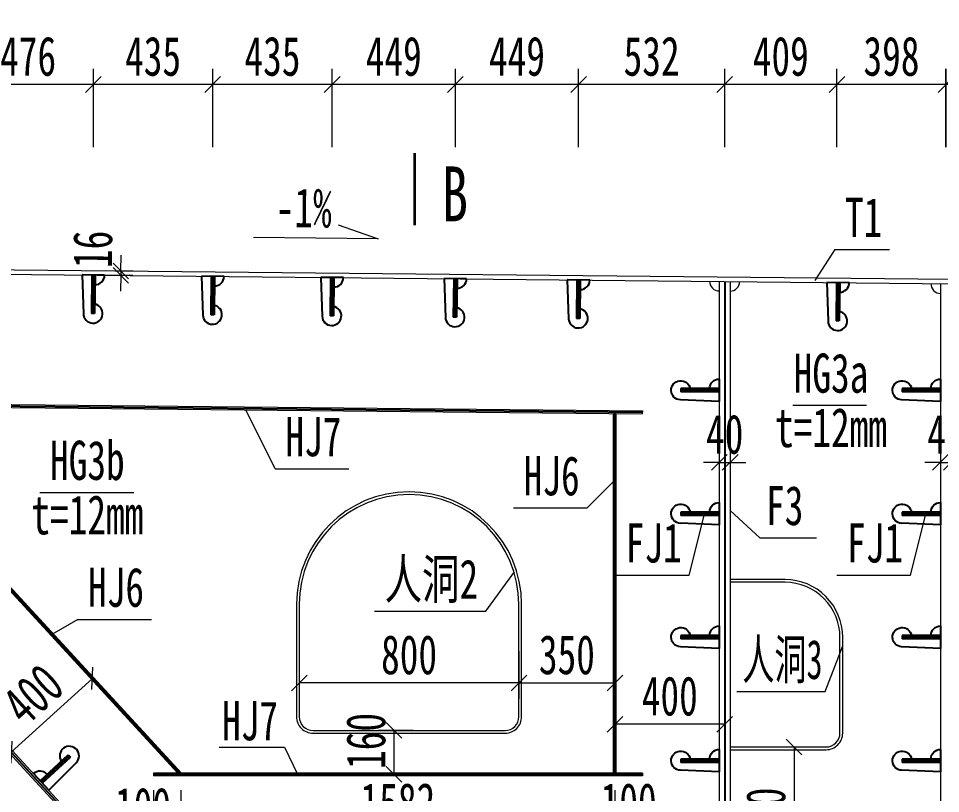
# Model space of a CAD drawing. Header units: millimetres. Extents: x -89049 to 410567, y -307459 to -100425.
# Drawn here: x 155199 to 158559, y -143940 to -141115 of the extents above; entities that cross this region are included whole.
import ezdxf
from ezdxf.enums import TextEntityAlignment as Align

# ---------------------------------------------------------------- set-up
doc = ezdxf.new("R2010")
doc.units = ezdxf.units.MM
doc.layers.get('Defpoints').update_dxf_attribs({"color": 8})
for name, color, linetype, lineweight in [('文字', 7, 'Continuous', 15), ('粗线', 3, 'Continuous', 35), ('细实线', 4, 'Continuous', 15), ('钢板粗线', 1, 'Continuous', 25), ('钢板细线', 6, 'Continuous', 15)]:
    doc.layers.add(name, color=color, linetype=linetype, lineweight=lineweight)
doc.styles.add('111', font='', dxfattribs={"width": 0.7})
doc.styles.add('BM_Dim', font='', dxfattribs={"width": 0.85})
doc.styles.get('111').set_extended_font_data('仿宋_GB2312')
doc.styles.get('BM_Dim').set_extended_font_data('仿宋_GB2312')
doc.dimstyles.new('200', dxfattribs={"dimscale": 0, "dimtxt": 2.5, "dimasz": 1, "dimexe": 1, "dimexo": 1, "dimgap": 0.6, "dimtad": 1, "dimdec": 0, "dimdsep": 46, "dimtxsty": '111', "dimblk": 'OBLIQUE', "dimcen": 0, "dimclrd": 4, "dimclre": 4, "dimclrt": 4, "dimadec": 1, "dimazin": 2, "dimtfac": 1, "dimtdec": 0, "dimtix": 1, "dimtmove": 2, "dimatfit": 3, "dimfxl": 4, "dimfxlon": 1, "dimtolj": 1, "dimlwd": -1, "dimlwe": -1, "dimarcsym": 0})

# ---------------------------------------------------------------- blocks, each defined once
blk = doc.blocks.new('_Oblique')
at = {"color": 0, "linetype": 'ByBlock', "lineweight": -2}
blk.add_line((-0.5, -0.5), (0.5, 0.5), dxfattribs=at)
blk = doc.blocks.new('*D3423')
at = {"layer": 'Defpoints', "color": 0, "transparency": 16777216}
for p in [(157772.7, -141355.9), (158181.6, -141898), (157772.7, -142129.9)]:
    blk.add_point(p, dxfattribs=at)
at = {"layer": '细实线', "color": 4, "transparency": 16777216}
for p, q in [((157772.7, -141584.5), (157772.7, -141298.8)), ((158181.6, -141584.5), (158181.6, -141298.8)), ((158181.6, -141355.9), (157772.7, -141355.9))]:
    blk.add_line(p, q, dxfattribs=at)
at = {"layer": '细实线', "color": 4, "transparency": 16777216, "xscale": 57.14285714285715, "yscale": 57.14285714285715, "zscale": 57.14285714285715, "rotation": 180}
blk.add_blockref('_Oblique', (157772.7, -141355.9), dxfattribs=at)
at = {"layer": '细实线', "color": 4, "transparency": 16777216, "xscale": 57.14285714285715, "yscale": 57.14285714285715, "zscale": 57.14285714285715}
blk.add_blockref('_Oblique', (158181.6, -141355.9), dxfattribs=at)
at = {"layer": '细实线', "color": 4, "transparency": 16777216, "insert": (157977.2, -141253.7), "char_height": 142.86, "attachment_point": 5, "style": '111'}
blk.add_mtext('\\A1;409', dxfattribs=at)
blk = doc.blocks.new('*D3424')
at = {"layer": 'Defpoints', "color": 0, "transparency": 16777216}
for p in [(156342.5, -141355.9), (156342.5, -141964), (156791.4, -141971.2)]:
    blk.add_point(p, dxfattribs=at)
at = {"layer": '细实线', "color": 4, "transparency": 16777216}
for p, q in [((156342.5, -141584.5), (156342.5, -141298.8)), ((156791.4, -141584.5), (156791.4, -141298.8)), ((156791.4, -141355.9), (156342.5, -141355.9))]:
    blk.add_line(p, q, dxfattribs=at)
at = {"layer": '细实线', "color": 4, "transparency": 16777216, "xscale": 57.14285714285715, "yscale": 57.14285714285715, "zscale": 57.14285714285715, "rotation": 180}
blk.add_blockref('_Oblique', (156342.5, -141355.9), dxfattribs=at)
at = {"layer": '细实线', "color": 4, "transparency": 16777216, "xscale": 57.14285714285715, "yscale": 57.14285714285715, "zscale": 57.14285714285715}
blk.add_blockref('_Oblique', (156791.4, -141355.9), dxfattribs=at)
at = {"layer": '细实线', "color": 4, "transparency": 16777216, "insert": (156566.9, -141253.7), "char_height": 142.86, "attachment_point": 5, "style": '111'}
blk.add_mtext('\\A1;449', dxfattribs=at)
blk = doc.blocks.new('*D3427')
at = {"layer": 'Defpoints', "color": 0, "transparency": 16777216}
for p in [(163775, -141011.9), (153537.1, -141940.7), (163775, -142012.6)]:
    blk.add_point(p, dxfattribs=at)
at = {"layer": '细实线', "color": 4, "transparency": 16777216}
for p, q in [((153537.1, -141240.4), (153537.1, -140954.7)), ((163775, -141240.4), (163775, -140954.7)), ((153537.1, -141011.9), (163775, -141011.9))]:
    blk.add_line(p, q, dxfattribs=at)
at = {"layer": '细实线', "color": 4, "transparency": 16777216, "xscale": 57.14285714285715, "yscale": 57.14285714285715, "zscale": 57.14285714285715, "rotation": 180}
blk.add_blockref('_Oblique', (153537.1, -141011.9), dxfattribs=at)
at = {"layer": '细实线', "color": 4, "transparency": 16777216, "xscale": 57.14285714285715, "yscale": 57.14285714285715, "zscale": 57.14285714285715}
blk.add_blockref('_Oblique', (163775, -141011.9), dxfattribs=at)
at = {"layer": '细实线', "color": 4, "transparency": 16777216, "insert": (158656, -140909.6), "char_height": 142.86, "attachment_point": 5, "style": '111'}
blk.add_mtext('\\A1;10238', dxfattribs=at)
blk = doc.blocks.new('*D3431')
at = {"layer": 'Defpoints', "color": 0, "transparency": 16777216}
for p in [(155691.2, -143870.1), (155791.2, -143870.1), (155691.2, -144076.4)]:
    blk.add_point(p, dxfattribs=at)
at = {"layer": '细实线', "color": 4, "transparency": 16777216}
for p, q in [((155691.2, -143927.2), (155691.2, -144133.5)), ((155791.2, -143927.2), (155791.2, -144133.5)), ((155791.2, -144076.4), (155691.2, -144076.4))]:
    blk.add_line(p, q, dxfattribs=at)
at = {"layer": '细实线', "color": 4, "transparency": 16777216, "xscale": 57.14285714285715, "yscale": 57.14285714285715, "zscale": 57.14285714285715, "rotation": 180}
blk.add_blockref('_Oblique', (155691.2, -144076.4), dxfattribs=at)
at = {"layer": '细实线', "color": 4, "transparency": 16777216, "xscale": 57.14285714285715, "yscale": 57.14285714285715, "zscale": 57.14285714285715}
blk.add_blockref('_Oblique', (155791.2, -144076.4), dxfattribs=at)
at = {"layer": '细实线', "color": 4, "transparency": 16777216, "insert": (155653.1, -143990.7), "char_height": 142.86, "attachment_point": 5, "style": '111'}
blk.add_mtext('\\A1;100', dxfattribs=at)
blk = doc.blocks.new('*D3434')
at = {"layer": 'Defpoints', "color": 0, "transparency": 16777216}
for p in [(155572.4, -142051.5), (155673.6, -142052.5), (155673.8, -142036.5)]:
    blk.add_point(p, dxfattribs=at)
at = {"layer": '细实线', "color": 4, "transparency": 16777216}
for p, q in [((155572.5, -142035.5), (155573.1, -141978.4)), ((155616.5, -142052), (155515.2, -142051)), ((155616.6, -142036), (155515.4, -142035)), ((155572.4, -142051.5), (155571.8, -142108.7)), ((155572.5, -142035.5), (155572.4, -142051.5))]:
    blk.add_line(p, q, dxfattribs=at)
at = {"layer": '细实线', "color": 4, "transparency": 16777216, "xscale": 57.1428571428572, "yscale": 57.1428571428572, "zscale": 57.1428571428572}
for p, rotation in [((155572.5, -142035.5), 269.4262908392901), ((155572.4, -142051.5), 89.42629083929008)]:
    blk.add_blockref('_Oblique', p, dxfattribs=dict(at, rotation=rotation))
at = {"layer": '细实线', "color": 4, "transparency": 16777216, "insert": (155470.2, -141956.6), "char_height": 142.86, "attachment_point": 5, "rotation": 89.4263, "style": '111'}
blk.add_mtext('\\A1;16', dxfattribs=at)
blk = doc.blocks.new('14-160加劲 有过焊孔')
at = {"layer": 'Defpoints'}
blk.add_line((38609.4, 31489.3), (38609.4, 31629.3), dxfattribs=at)
at = {"layer": '钢板粗线', "color": 7}
for p, q in [((38603.4, 31489.3), (38603.4, 31629.3)), ((38603.4, 31629.3), (38615.4, 31629.3)), ((38615.4, 31489.3), (38615.4, 31629.3)), ((38650.4, 31489.3), (38644.3, 31630.8)), ((38568.4, 31489.3), (38650.4, 31489.3))]:
    blk.add_line(p, q, dxfattribs=at)
for centre, start, end in [((38609.4, 31629.3), 2.441, 260.1291), ((38603.4, 31489.3), 90, 180)]:
    blk.add_arc(centre, 35, start, end, dxfattribs=at)
blk = doc.blocks.new('*D3437')
at = {"layer": 'Defpoints', "color": 0, "transparency": 16777216}
for p in [(155469.1, -143520.1), (155510, -143565), (155214.3, -143834.3)]:
    blk.add_point(p, dxfattribs=at)
at = {"layer": '细实线', "color": 4, "transparency": 16777216}
for p, q in [((155471.5, -143522.8), (155430.6, -143477.9)), ((155173.4, -143789.3), (155469.1, -143520.1)), ((155175.8, -143792), (155134.9, -143747.1))]:
    blk.add_line(p, q, dxfattribs=at)
at = {"layer": '细实线', "color": 4, "transparency": 16777216, "xscale": 57.14285714285715, "yscale": 57.14285714285715, "zscale": 57.14285714285715}
for p, rotation in [((155469.1, -143520.1), 42.31909851126608), ((155173.4, -143789.3), 222.319098511266)]:
    blk.add_blockref('_Oblique', p, dxfattribs=dict(at, rotation=rotation))
at = {"layer": '细实线', "color": 4, "transparency": 16777216, "insert": (155252.4, -143579.1), "char_height": 142.86, "attachment_point": 5, "rotation": 42.3191, "style": '111'}
blk.add_mtext('\\A1;400', dxfattribs=at)
blk = doc.blocks.new('*D3439')
at = {"layer": 'Defpoints', "color": 0, "transparency": 16777216}
for p in [(155791.2, -143870.1), (157372.7, -143870.1), (155791.2, -144076.4)]:
    blk.add_point(p, dxfattribs=at)
at = {"layer": '细实线', "color": 4, "transparency": 16777216}
for p, q in [((155791.2, -143927.2), (155791.2, -144133.5)), ((157372.7, -143927.2), (157372.7, -144133.5)), ((157372.7, -144076.4), (155791.2, -144076.4))]:
    blk.add_line(p, q, dxfattribs=at)
at = {"layer": '细实线', "color": 4, "transparency": 16777216, "xscale": 57.14285714285715, "yscale": 57.14285714285715, "zscale": 57.14285714285715, "rotation": 180}
blk.add_blockref('_Oblique', (155791.2, -144076.4), dxfattribs=at)
at = {"layer": '细实线', "color": 4, "transparency": 16777216, "xscale": 57.14285714285715, "yscale": 57.14285714285715, "zscale": 57.14285714285715}
blk.add_blockref('_Oblique', (157372.7, -144076.4), dxfattribs=at)
at = {"layer": '细实线', "color": 4, "transparency": 16777216, "insert": (156581.9, -143974.1), "char_height": 142.86, "attachment_point": 5, "style": '111'}
blk.add_mtext('\\A1;1582', dxfattribs=at)
blk = doc.blocks.new('*D3440')
at = {"layer": 'Defpoints', "color": 0, "transparency": 16777216}
for p in [(157372.7, -143870.1), (157472.7, -143870.1), (157472.7, -144076.4)]:
    blk.add_point(p, dxfattribs=at)
at = {"layer": '细实线', "color": 4, "transparency": 16777216}
for p, q in [((157372.7, -143927.2), (157372.7, -144133.5)), ((157472.7, -143927.2), (157472.7, -144133.5)), ((157372.7, -144076.4), (157315.5, -144076.4)), ((157372.7, -144076.4), (157472.7, -144076.4)), ((157472.7, -144076.4), (157529.8, -144076.4))]:
    blk.add_line(p, q, dxfattribs=at)
at = {"layer": '细实线', "color": 4, "transparency": 16777216, "xscale": 57.14285714285715, "yscale": 57.14285714285715, "zscale": 57.14285714285715}
blk.add_blockref('_Oblique', (157372.7, -144076.4), dxfattribs=at)
at = {"layer": '细实线', "color": 4, "transparency": 16777216, "xscale": 57.14285714285715, "yscale": 57.14285714285715, "zscale": 57.14285714285715, "rotation": 180}
blk.add_blockref('_Oblique', (157472.7, -144076.4), dxfattribs=at)
at = {"layer": '细实线', "color": 4, "transparency": 16777216, "insert": (157422.7, -143974.1), "char_height": 142.86, "attachment_point": 5, "style": '111'}
blk.add_mtext('\\A1;100', dxfattribs=at)
blk = doc.blocks.new('*D3441')
at = {"layer": 'Defpoints', "color": 0, "transparency": 16777216}
for p in [(157372.7, -143361.5), (157022.8, -143369.4), (157372.7, -143537)]:
    blk.add_point(p, dxfattribs=at)
at = {"layer": '细实线', "color": 4, "transparency": 16777216}
for p, q in [((157022.8, -143426.6), (157022.8, -143594.2)), ((157372.7, -143418.7), (157372.7, -143594.2)), ((157022.8, -143537), (157372.7, -143537))]:
    blk.add_line(p, q, dxfattribs=at)
at = {"layer": '细实线', "color": 4, "transparency": 16777216, "xscale": 57.14285714285715, "yscale": 57.14285714285715, "zscale": 57.14285714285715, "rotation": 180}
blk.add_blockref('_Oblique', (157022.8, -143537), dxfattribs=at)
at = {"layer": '细实线', "color": 4, "transparency": 16777216, "xscale": 57.14285714285715, "yscale": 57.14285714285715, "zscale": 57.14285714285715}
blk.add_blockref('_Oblique', (157372.7, -143537), dxfattribs=at)
at = {"layer": '细实线', "color": 4, "transparency": 16777216, "insert": (157197.8, -143434.8), "char_height": 142.86, "attachment_point": 5, "style": '111'}
blk.add_mtext('\\A1;350', dxfattribs=at)
blk = doc.blocks.new('*D3442')
at = {"layer": 'Defpoints', "color": 0, "transparency": 16777216}
for p in [(157022.8, -143363.4), (156222.8, -143369.7), (156222.8, -143537)]:
    blk.add_point(p, dxfattribs=at)
at = {"layer": '细实线', "color": 4, "transparency": 16777216}
for p, q in [((156222.8, -143426.8), (156222.8, -143594.2)), ((157022.8, -143420.5), (157022.8, -143594.2)), ((157022.8, -143537), (156222.8, -143537))]:
    blk.add_line(p, q, dxfattribs=at)
at = {"layer": '细实线', "color": 4, "transparency": 16777216, "xscale": 57.14285714285715, "yscale": 57.14285714285715, "zscale": 57.14285714285715, "rotation": 180}
blk.add_blockref('_Oblique', (156222.8, -143537), dxfattribs=at)
at = {"layer": '细实线', "color": 4, "transparency": 16777216, "xscale": 57.14285714285715, "yscale": 57.14285714285715, "zscale": 57.14285714285715}
blk.add_blockref('_Oblique', (157022.8, -143537), dxfattribs=at)
at = {"layer": '细实线', "color": 4, "transparency": 16777216, "insert": (156622.8, -143434.8), "char_height": 142.86, "attachment_point": 5, "style": '111'}
blk.add_mtext('\\A1;800', dxfattribs=at)
blk = doc.blocks.new('*D3476')
at = {"layer": 'Defpoints', "color": 0, "transparency": 16777216}
for p in [(158579, -141355.9), (158579, -141853.1), (158977, -142003.3)]:
    blk.add_point(p, dxfattribs=at)
at = {"layer": '细实线', "color": 4, "transparency": 16777216}
for p, q in [((158579, -141584.5), (158579, -141298.8)), ((158977, -141584.5), (158977, -141298.8)), ((158977, -141355.9), (158579, -141355.9))]:
    blk.add_line(p, q, dxfattribs=at)
at = {"layer": '细实线', "color": 4, "transparency": 16777216, "xscale": 57.14285714285715, "yscale": 57.14285714285715, "zscale": 57.14285714285715, "rotation": 180}
blk.add_blockref('_Oblique', (158579, -141355.9), dxfattribs=at)
at = {"layer": '细实线', "color": 4, "transparency": 16777216, "xscale": 57.14285714285715, "yscale": 57.14285714285715, "zscale": 57.14285714285715}
blk.add_blockref('_Oblique', (158977, -141355.9), dxfattribs=at)
at = {"layer": '细实线', "color": 4, "transparency": 16777216, "insert": (158778, -141253.7), "char_height": 142.86, "attachment_point": 5, "style": '111'}
blk.add_mtext('\\A1;398', dxfattribs=at)
blk = doc.blocks.new('*D3481')
at = {"layer": 'Defpoints', "color": 0, "transparency": 16777216}
for p in [(156791.4, -141355.9), (157240.3, -141895.8), (156791.4, -141951.7)]:
    blk.add_point(p, dxfattribs=at)
at = {"layer": '细实线', "color": 4, "transparency": 16777216}
for p, q in [((156791.4, -141584.5), (156791.4, -141298.8)), ((157240.3, -141584.5), (157240.3, -141298.8)), ((157240.3, -141355.9), (156791.4, -141355.9))]:
    blk.add_line(p, q, dxfattribs=at)
at = {"layer": '细实线', "color": 4, "transparency": 16777216, "xscale": 57.14285714285715, "yscale": 57.14285714285715, "zscale": 57.14285714285715, "rotation": 180}
blk.add_blockref('_Oblique', (156791.4, -141355.9), dxfattribs=at)
at = {"layer": '细实线', "color": 4, "transparency": 16777216, "xscale": 57.14285714285715, "yscale": 57.14285714285715, "zscale": 57.14285714285715}
blk.add_blockref('_Oblique', (157240.3, -141355.9), dxfattribs=at)
at = {"layer": '细实线', "color": 4, "transparency": 16777216, "insert": (157015.9, -141253.7), "char_height": 142.86, "attachment_point": 5, "style": '111'}
blk.add_mtext('\\A1;449', dxfattribs=at)
blk = doc.blocks.new('*D3482')
at = {"layer": 'Defpoints', "color": 0, "transparency": 16777216}
for p in [(157240.3, -141355.9), (157240.3, -141817.3), (157772.7, -142129.9)]:
    blk.add_point(p, dxfattribs=at)
at = {"layer": '细实线', "color": 4, "transparency": 16777216}
for p, q in [((157240.3, -141584.5), (157240.3, -141298.8)), ((157772.7, -141584.5), (157772.7, -141298.8)), ((157772.7, -141355.9), (157240.3, -141355.9))]:
    blk.add_line(p, q, dxfattribs=at)
at = {"layer": '细实线', "color": 4, "transparency": 16777216, "xscale": 57.14285714285715, "yscale": 57.14285714285715, "zscale": 57.14285714285715, "rotation": 180}
blk.add_blockref('_Oblique', (157240.3, -141355.9), dxfattribs=at)
at = {"layer": '细实线', "color": 4, "transparency": 16777216, "xscale": 57.14285714285715, "yscale": 57.14285714285715, "zscale": 57.14285714285715}
blk.add_blockref('_Oblique', (157772.7, -141355.9), dxfattribs=at)
at = {"layer": '细实线', "color": 4, "transparency": 16777216, "insert": (157506.5, -141253.7), "char_height": 142.86, "attachment_point": 5, "style": '111'}
blk.add_mtext('\\A1;532', dxfattribs=at)
blk = doc.blocks.new('*D3483')
at = {"layer": 'Defpoints', "color": 0, "transparency": 16777216}
for p in [(155907.5, -141355.9), (155907.5, -141872.2), (156342.5, -141956.1)]:
    blk.add_point(p, dxfattribs=at)
at = {"layer": '细实线', "color": 4, "transparency": 16777216}
for p, q in [((155907.5, -141584.5), (155907.5, -141298.8)), ((156342.5, -141584.5), (156342.5, -141298.8)), ((156342.5, -141355.9), (155907.5, -141355.9))]:
    blk.add_line(p, q, dxfattribs=at)
at = {"layer": '细实线', "color": 4, "transparency": 16777216, "xscale": 57.14285714285715, "yscale": 57.14285714285715, "zscale": 57.14285714285715, "rotation": 180}
blk.add_blockref('_Oblique', (155907.5, -141355.9), dxfattribs=at)
at = {"layer": '细实线', "color": 4, "transparency": 16777216, "xscale": 57.14285714285715, "yscale": 57.14285714285715, "zscale": 57.14285714285715}
blk.add_blockref('_Oblique', (156342.5, -141355.9), dxfattribs=at)
at = {"layer": '细实线', "color": 4, "transparency": 16777216, "insert": (156125, -141253.7), "char_height": 142.86, "attachment_point": 5, "style": '111'}
blk.add_mtext('\\A1;435', dxfattribs=at)
blk = doc.blocks.new('*D3484')
at = {"layer": 'Defpoints', "color": 0, "transparency": 16777216}
for p in [(155472.5, -141355.9), (155907.5, -141817.3), (155472.5, -141824)]:
    blk.add_point(p, dxfattribs=at)
at = {"layer": '细实线', "color": 4, "transparency": 16777216}
for p, q in [((155472.5, -141584.5), (155472.5, -141298.8)), ((155907.5, -141584.5), (155907.5, -141298.8)), ((155907.5, -141355.9), (155472.5, -141355.9))]:
    blk.add_line(p, q, dxfattribs=at)
at = {"layer": '细实线', "color": 4, "transparency": 16777216, "xscale": 57.14285714285715, "yscale": 57.14285714285715, "zscale": 57.14285714285715, "rotation": 180}
blk.add_blockref('_Oblique', (155472.5, -141355.9), dxfattribs=at)
at = {"layer": '细实线', "color": 4, "transparency": 16777216, "xscale": 57.14285714285715, "yscale": 57.14285714285715, "zscale": 57.14285714285715}
blk.add_blockref('_Oblique', (155907.5, -141355.9), dxfattribs=at)
at = {"layer": '细实线', "color": 4, "transparency": 16777216, "insert": (155690, -141253.7), "char_height": 142.86, "attachment_point": 5, "style": '111'}
blk.add_mtext('\\A1;435', dxfattribs=at)
blk = doc.blocks.new('*D3485')
at = {"layer": 'Defpoints', "color": 0, "transparency": 16777216}
for p in [(154996.8, -141355.9), (155472.5, -141778.1), (154996.8, -141820.4)]:
    blk.add_point(p, dxfattribs=at)
at = {"layer": '细实线', "color": 4, "transparency": 16777216}
for p, q in [((154996.8, -141584.5), (154996.8, -141298.8)), ((155472.5, -141584.5), (155472.5, -141298.8)), ((155472.5, -141355.9), (154996.8, -141355.9))]:
    blk.add_line(p, q, dxfattribs=at)
at = {"layer": '细实线', "color": 4, "transparency": 16777216, "xscale": 57.14285714285715, "yscale": 57.14285714285715, "zscale": 57.14285714285715, "rotation": 180}
blk.add_blockref('_Oblique', (154996.8, -141355.9), dxfattribs=at)
at = {"layer": '细实线', "color": 4, "transparency": 16777216, "xscale": 57.14285714285715, "yscale": 57.14285714285715, "zscale": 57.14285714285715}
blk.add_blockref('_Oblique', (155472.5, -141355.9), dxfattribs=at)
at = {"layer": '细实线', "color": 4, "transparency": 16777216, "insert": (155234.6, -141253.7), "char_height": 142.86, "attachment_point": 5, "style": '111'}
blk.add_mtext('\\A1;476', dxfattribs=at)
blk = doc.blocks.new('12-140加劲 有过焊孔')
at = {"layer": 'Defpoints'}
blk.add_line((0, 0), (0, 140), dxfattribs=at)
at = {"layer": '钢板粗线', "color": 7}
for p, q in [((-6, 0), (-6, 140)), ((-6, 140), (6, 140)), ((6, 0), (6, 140)), ((41, 0), (35, 141.5)), ((-41, 0), (41, 0))]:
    blk.add_line(p, q, dxfattribs=at)
for centre, start, end in [((0, 140), 2.441, 260.1291), ((-6, 0), 90, 180)]:
    blk.add_arc(centre, 35, start, end, dxfattribs=at)
blk = doc.blocks.new('*D3494')
at = {"layer": 'Defpoints', "color": 0, "transparency": 16777216}
for p in [(156568.1, -143710.1), (156695, -143710.1), (156695, -143870.1)]:
    blk.add_point(p, dxfattribs=at)
at = {"layer": '细实线', "color": 4, "transparency": 16777216}
for p, q in [((156637.8, -143710.1), (156510.9, -143710.1)), ((156568.1, -143870.1), (156568.1, -143710.1)), ((156637.8, -143870.1), (156510.9, -143870.1))]:
    blk.add_line(p, q, dxfattribs=at)
at = {"layer": '细实线', "color": 4, "transparency": 16777216, "xscale": 57.14285714285715, "yscale": 57.14285714285715, "zscale": 57.14285714285715}
for p, rotation in [((156568.1, -143710.1), 90), ((156568.1, -143870.1), 270)]:
    blk.add_blockref('_Oblique', p, dxfattribs=dict(at, rotation=rotation))
at = {"layer": '细实线', "color": 4, "transparency": 16777216, "insert": (156465.8, -143748.2), "char_height": 142.86, "attachment_point": 5, "rotation": 90, "style": '111'}
blk.add_mtext('\\A1;160', dxfattribs=at)
blk = doc.blocks.new('*D3495')
at = {"layer": 'Defpoints', "color": 0, "transparency": 16777216}
for p in [(153550.5, -142038.4), (155447.5, -144242.2), (155565.8, -144270.1), (155606.3, -144270.1), (162679.1, -144270.1)]:
    blk.add_point(p, dxfattribs=at)
at = {"layer": '细实线', "color": 4, "transparency": 16777216}
blk.add_line((155508.6, -144270.1), (155387.9, -144270.1), dxfattribs=at)
blk.add_arc((155606.3, -144270.1), 161.2, 132.6489, 180, dxfattribs=at)
at = {"layer": '细实线', "color": 4, "transparency": 16777216, "xscale": 57.14285714285715, "yscale": 57.14285714285715, "zscale": 57.14285714285715}
for p, rotation in [((155497.1, -144151.5), 42.64891912976078), ((155445.1, -144270.1), 270)]:
    blk.add_blockref('_Oblique', p, dxfattribs=dict(at, rotation=rotation))
at = {"layer": '细实线', "color": 4, "transparency": 16777216, "insert": (155307.6, -144172.2), "char_height": 142.857, "attachment_point": 5, "rotation": 71.8543, "style": '111'}
blk.add_mtext('\\A1;47.4%%d', dxfattribs=at)
blk = doc.blocks.new('*D3499')
at = {"layer": 'Defpoints', "color": 0, "transparency": 16777216}
for p in [(163775, -140708.2), (163775, -141708.9), (151037.3, -141998.1)]:
    blk.add_point(p, dxfattribs=at)
at = {"layer": '细实线', "color": 4, "transparency": 16777216}
for p, q in [((151037.3, -140936.8), (151037.3, -140651.1)), ((163775, -140936.8), (163775, -140651.1)), ((151037.3, -140708.2), (163775, -140708.2))]:
    blk.add_line(p, q, dxfattribs=at)
at = {"layer": '细实线', "color": 4, "transparency": 16777216, "xscale": 57.14285714285715, "yscale": 57.14285714285715, "zscale": 57.14285714285715, "rotation": 180}
blk.add_blockref('_Oblique', (151037.3, -140708.2), dxfattribs=at)
at = {"layer": '细实线', "color": 4, "transparency": 16777216, "xscale": 57.14285714285715, "yscale": 57.14285714285715, "zscale": 57.14285714285715}
blk.add_blockref('_Oblique', (163775, -140708.2), dxfattribs=at)
at = {"layer": '细实线', "color": 4, "transparency": 16777216, "insert": (157406.1, -140606), "char_height": 142.86, "attachment_point": 5, "style": '111'}
blk.add_mtext('\\A1;12738', dxfattribs=at)
blk = doc.blocks.new('*D3500')
at = {"layer": 'Defpoints', "color": 0, "transparency": 16777216}
for p in [(158181.6, -141355.9), (158579.3, -141868.4), (158181.6, -141898)]:
    blk.add_point(p, dxfattribs=at)
at = {"layer": '细实线', "color": 4, "transparency": 16777216}
for p, q in [((158181.6, -141584.5), (158181.6, -141298.8)), ((158579.3, -141584.5), (158579.3, -141298.8)), ((158579.3, -141355.9), (158181.6, -141355.9))]:
    blk.add_line(p, q, dxfattribs=at)
at = {"layer": '细实线', "color": 4, "transparency": 16777216, "xscale": 57.14285714285715, "yscale": 57.14285714285715, "zscale": 57.14285714285715, "rotation": 180}
blk.add_blockref('_Oblique', (158181.6, -141355.9), dxfattribs=at)
at = {"layer": '细实线', "color": 4, "transparency": 16777216, "xscale": 57.14285714285715, "yscale": 57.14285714285715, "zscale": 57.14285714285715}
blk.add_blockref('_Oblique', (158579.3, -141355.9), dxfattribs=at)
at = {"layer": '细实线', "color": 4, "transparency": 16777216, "insert": (158380.5, -141253.7), "char_height": 142.86, "attachment_point": 5, "style": '111'}
blk.add_mtext('\\A1;398', dxfattribs=at)
blk = doc.blocks.new('*D3502')
at = {"layer": 'Defpoints', "color": 0, "transparency": 16777216}
for p in [(158559, -142679), (158599, -142685.8), (158599, -142733.4)]:
    blk.add_point(p, dxfattribs=at)
at = {"layer": '细实线', "color": 4, "transparency": 16777216}
for p, q in [((158559, -142733.4), (158501.9, -142733.4)), ((158559, -142733.4), (158559, -142790.6)), ((158559, -142733.4), (158599, -142733.4)), ((158599, -142733.4), (158599, -142790.6)), ((158599, -142733.4), (158656.1, -142733.4))]:
    blk.add_line(p, q, dxfattribs=at)
at = {"layer": '细实线', "color": 4, "transparency": 16777216, "xscale": 57.14285714285715, "yscale": 57.14285714285715, "zscale": 57.14285714285715}
blk.add_blockref('_Oblique', (158559, -142733.4), dxfattribs=at)
at = {"layer": '细实线', "color": 4, "transparency": 16777216, "xscale": 57.14285714285715, "yscale": 57.14285714285715, "zscale": 57.14285714285715, "rotation": 180}
blk.add_blockref('_Oblique', (158599, -142733.4), dxfattribs=at)
at = {"layer": '细实线', "color": 4, "transparency": 16777216, "insert": (158579, -142631.2), "char_height": 142.86, "attachment_point": 5, "style": '111'}
blk.add_mtext('\\A1;40', dxfattribs=at)
blk = doc.blocks.new('*D3508')
at = {"layer": 'Defpoints', "color": 0, "transparency": 16777216}
for p in [(157372.7, -143428.7), (157772.7, -143448.3), (157372.7, -143687.5)]:
    blk.add_point(p, dxfattribs=at)
at = {"layer": '细实线', "color": 4, "transparency": 16777216}
for p, q in [((157372.7, -143485.8), (157372.7, -143744.6)), ((157772.7, -143505.4), (157772.7, -143744.6)), ((157772.7, -143687.5), (157372.7, -143687.5))]:
    blk.add_line(p, q, dxfattribs=at)
at = {"layer": '细实线', "color": 4, "transparency": 16777216, "xscale": 57.14285714285715, "yscale": 57.14285714285715, "zscale": 57.14285714285715, "rotation": 180}
blk.add_blockref('_Oblique', (157372.7, -143687.5), dxfattribs=at)
at = {"layer": '细实线', "color": 4, "transparency": 16777216, "xscale": 57.14285714285715, "yscale": 57.14285714285715, "zscale": 57.14285714285715}
blk.add_blockref('_Oblique', (157772.7, -143687.5), dxfattribs=at)
at = {"layer": '细实线', "color": 4, "transparency": 16777216, "insert": (157572.7, -143585.2), "char_height": 142.86, "attachment_point": 5, "style": '111'}
blk.add_mtext('\\A1;400', dxfattribs=at)
blk = doc.blocks.new('*D3509')
at = {"layer": 'Defpoints', "color": 0, "transparency": 16777216}
for p in [(157752.7, -142679), (157792.7, -142685.8), (157792.7, -142733.4)]:
    blk.add_point(p, dxfattribs=at)
at = {"layer": '细实线', "color": 4, "transparency": 16777216}
for p, q in [((157752.7, -142733.4), (157695.5, -142733.4)), ((157752.7, -142733.4), (157752.7, -142790.6)), ((157752.7, -142733.4), (157792.7, -142733.4)), ((157792.7, -142733.4), (157792.7, -142790.6)), ((157792.7, -142733.4), (157849.8, -142733.4))]:
    blk.add_line(p, q, dxfattribs=at)
at = {"layer": '细实线', "color": 4, "transparency": 16777216, "xscale": 57.14285714285715, "yscale": 57.14285714285715, "zscale": 57.14285714285715}
blk.add_blockref('_Oblique', (157752.7, -142733.4), dxfattribs=at)
at = {"layer": '细实线', "color": 4, "transparency": 16777216, "xscale": 57.14285714285715, "yscale": 57.14285714285715, "zscale": 57.14285714285715, "rotation": 180}
blk.add_blockref('_Oblique', (157792.7, -142733.4), dxfattribs=at)
at = {"layer": '细实线', "color": 4, "transparency": 16777216, "insert": (157772.7, -142631.2), "char_height": 142.86, "attachment_point": 5, "style": '111'}
blk.add_mtext('\\A1;40', dxfattribs=at)
blk = doc.blocks.new('*D3510')
at = {"layer": 'Defpoints', "color": 0, "transparency": 16777216}
for p in [(157925, -143770.1), (157925, -144270.1), (158025.3, -144270.1)]:
    blk.add_point(p, dxfattribs=at)
at = {"layer": '细实线', "color": 4, "transparency": 16777216}
for p, q in [((157982.1, -143770.1), (158082.5, -143770.1)), ((158025.3, -143770.1), (158025.3, -144270.1)), ((157982.1, -144270.1), (158082.5, -144270.1))]:
    blk.add_line(p, q, dxfattribs=at)
at = {"layer": '细实线', "color": 4, "transparency": 16777216, "xscale": 57.14285714285715, "yscale": 57.14285714285715, "zscale": 57.14285714285715}
for p, rotation in [((158025.3, -143770.1), 90), ((158025.3, -144270.1), 270)]:
    blk.add_blockref('_Oblique', p, dxfattribs=dict(at, rotation=rotation))
at = {"layer": '细实线', "color": 4, "transparency": 16777216, "insert": (157923.1, -144020.1), "char_height": 142.86, "attachment_point": 5, "rotation": 90, "style": '111'}
blk.add_mtext('\\A1;500', dxfattribs=at)

msp = doc.modelspace()

# ---------------------------------------------------------------- linework, layer by layer
at = {"layer": 'Defpoints'}
for p, q in [((153538.7, -142015.2), (155615.8, -144270.1)), ((154548.7, -142521.3), (155791.2, -143870.1))]:
    msp.add_line(p, q, dxfattribs=at)
at = {"layer": 'Defpoints', "color": 8}
for p, q in [((157772.7, -142073.6), (157772.7, -144270.1)), ((157372.7, -143870.1), (157372.7, -142549.6)), ((157472.7, -143870.1), (155691.2, -143870.1))]:
    msp.add_line(p, q, dxfattribs=at)
at = {"layer": 'Defpoints', "color": 8, "elevation": 0}
msp.add_lwpolyline([(154448.8, -142520.3), (157472.7, -142550.6)], dxfattribs=at)
at = {"layer": '粗线'}
msp.add_line((156643.4, -141868.9), (156643.4, -141605.6), dxfattribs=at)
at = {"layer": '细实线'}
for p, q in [((156363.8, -141866.9), (156510.6, -141918.2)), ((156510.6, -141918.2), (156055.9, -141913.6)), ((158174, -141957.5), (158101.2, -142070.7)), ((158174, -141957.5), (158373.5, -141957.5)), ((158020.6, -142525.1), (158289.3, -142525.1)), ((156134.6, -142756.5), (156028.3, -142541.1)), ((156134.6, -142756.5), (156403.3, -142756.5)), ((157271.6, -142899), (157367.7, -142802.4)), ((155277.5, -142842.9), (155620.3, -142842.9)), ((157002.8, -142899), (157271.6, -142899)), ((157643.4, -143143.7), (157697.7, -142926.1)), ((157901, -143007.6), (157792.7, -142908)), ((158449.7, -143143.7), (158504, -142926.1)), ((157901, -143007.6), (158107.1, -143007.6)), ((156902.4, -143275.8), (157006.8, -143132.1)), ((157374.7, -143143.7), (157643.4, -143143.7)), ((158181, -143143.7), (158449.7, -143143.7)), ((156496.3, -143275.8), (156902.4, -143275.8)), ((155415.5, -143305.3), (155321.5, -143360.2)), ((155415.5, -143305.3), (155684.3, -143305.3)), ((158138.5, -143568.3), (158202.7, -143402.1)), ((157817.4, -143568.3), (158138.5, -143568.3)), ((155930.9, -143771.1), (156168.9, -143771.1)), ((156168.9, -143771.1), (156216.8, -143868.7))]:
    msp.add_line(p, q, dxfattribs=at)
at = {"layer": '钢板细线'}
for p, q in [((153544, -142031.2), (155606.3, -144270.1)), ((153563.2, -142031.4), (155625.3, -144270.1)), ((154546.5, -142526.3), (155779.8, -143865.1)), ((154560.3, -142526.4), (155793.4, -143865.1)), ((157367.7, -143865.1), (157367.7, -142554.5)), ((157377.7, -143865.1), (157377.7, -142554.6)), ((157472.7, -142545.6), (157472.6, -142555.6)), ((155691.2, -143865.1), (155691.2, -143875.1)), ((157472.7, -143865.1), (155691.2, -143865.1)), ((157472.7, -143865.1), (157472.7, -143875.1)), ((157472.7, -143875.1), (155691.2, -143875.1))]:
    msp.add_line(p, q, dxfattribs=at)
at = {"layer": '钢板细线', "color": 3}
for p, q in [((157752.7, -142073.4), (157752.7, -144270.1)), ((157792.7, -142073.8), (157792.7, -144270.1)), ((158559, -142081.4), (158559, -144270.1))]:
    msp.add_line(p, q, dxfattribs=at)
at = {"layer": '钢板细线', "elevation": 0}
for points in [[(151037.3, -141990.1), (159575, -142075.6), (164413, -142003)], [(151037.3, -142006.1), (159575, -142091.6), (164413, -142019)], [(154448.7, -142525.3), (157472.6, -142555.6)], [(154448.8, -142515.3), (157472.7, -142545.6)]]:
    msp.add_lwpolyline(points, dxfattribs=at)
for points in [[(156272.8, -143720.1), (156972.8, -143720.1, 0.414214), (157032.8, -143660.1), (157032.8, -143250.1, 1), (156212.8, -143250.1), (156212.8, -143660.1, 0.414214)], [(156272.8, -143710.1), (156972.8, -143710.1, 0.414214), (157022.8, -143660.1), (157022.8, -143250.1, 1), (156222.8, -143250.1), (156222.8, -143660.1, 0.414214)]]:
    msp.add_lwpolyline(points, format="xyb", close=True, dxfattribs=at)
for points in [[(157792.7, -143780.1), (158142.7, -143780.1, 0.414214), (158202.7, -143720.1), (158202.7, -143370.1, 0.414214), (157992.7, -143160.1), (157792.7, -143160.1)], [(157792.7, -143770.1), (158142.7, -143770.1, 0.414214), (158192.7, -143720.1), (158192.7, -143370.1, 0.414214), (157992.7, -143170.1), (157792.7, -143170.1)]]:
    msp.add_lwpolyline(points, format="xyb", dxfattribs=at)
at = {"layer": '钢板细线'}
for centre, start, end in [((157752.7, -142073.4), 179.4263, 270), ((157792.7, -142073.8), 270, 359.4263), ((158559, -142082.4), 177.7882, 270)]:
    msp.add_arc(centre, 35, start, end, dxfattribs=at)

# ---------------------------------------------------------------- block references
at = {"layer": '细实线', "rotation": 179.4262908401}
for p in [(155472.5, -142050.5), (155907.5, -142054.9), (156342.5, -142059.2), (156791.4, -142063.7), (157240.3, -142068.2), (158185.8, -142077.7)]:
    msp.add_blockref('12-140加劲 有过焊孔', p, dxfattribs=at)
at = {"layer": '钢板细线', "xscale": -1}
for p, rotation in [((189242, -103860.8), 90.00000000000392), ((190048.3, -103860.8), 90.00000000000398), ((189242, -104310.8), 90.00000000000392), ((190048.3, -104310.8), 90.00000000000398), ((189242, -104760.8), 90.00000000000392), ((190048.3, -104760.8), 90.00000000000398), ((189242, -105210.8), 90.00000000000396), ((190048.3, -105210.8), 90.00000000000398)]:
    msp.add_blockref('14-160加劲 有过焊孔', p, dxfattribs=dict(at, rotation=rotation))
at = {"layer": '钢板细线', "rotation": 312.6489191297598}
msp.add_blockref('14-160加劲 有过焊孔', (105963.2, -136833.8), dxfattribs=at)

# ---------------------------------------------------------------- texts
at = {"layer": '文字', "style": 'BM_Dim', "width": 0.7}
msp.add_text('B', height=200, dxfattribs=at).set_placement((156790.1, -141854.6), align=Align.CENTER)
msp.add_text('-1%', height=142.86, rotation=359.4263, dxfattribs=at).set_placement((156237.9, -141919), align=Align.BOTTOM_CENTER)
at = {"layer": '文字', "style": 'BM_Dim'}
for s, width, p in [('T1', 0.7, (158278.9, -141954.4)), ('HG3a', 0.7, (158160.1, -142522)), ('t=12mm', 0.7, (158160.1, -142720.4)), ('HJ7', 0.7, (156274.1, -142753.5)), ('HG3b', 0.7, (155450.5, -142839.8)), ('HJ6', 0.7, (157142.4, -142896)), ('F3', 0.7, (157991.5, -143004.5)), ('t=12mm', 0.7, (155450.5, -143038.2)), ('FJ1', 0.7, (157514.2, -143140.7)), ('FJ1', 0.7, (158320.5, -143140.7)), ('人洞2', 0.7, (156704, -143272.7)), ('HJ6', 0.7, (155555, -143302.2)), ('人洞3', 0.6, (157983.2, -143565.3)), ('HJ7', 0.7, (156043.4, -143788.8))]:
    msp.add_text(s, height=142.86, dxfattribs=dict(at, width=width)).set_placement(p, align=Align.BOTTOM_CENTER)

# ---------------------------------------------------------------- dimensions: what is measured, and where the dimension line sits
at = {"layer": '细实线'}
for base, p1, p2, override, picture, middle in [((163775, -140708.2), (151037.3, -141998.1), (163775, -141708.9), {"dimscale": 57.142857, "dimtxsty": '111', "dimblk": 'Oblique'}, '*D3499', (157406.1, -140606)), ((163775, -141011.9), (153537.1, -141940.7), (163775, -142012.6), {"dimscale": 57.142857, "dimtxsty": '111', "dimblk": 'Oblique'}, '*D3427', (158656, -140909.6)), ((154996.8, -141355.9), (155472.5, -141778.1), (154996.8, -141820.4), {"dimscale": 57.142857, "dimblk": 'Oblique'}, '*D3485', (155234.6, -141253.7)), ((155472.5, -141355.9), (155907.5, -141817.3), (155472.5, -141824), {"dimscale": 57.142857, "dimblk": 'Oblique'}, '*D3484', (155690, -141253.7)), ((155907.5, -141355.9), (156342.5, -141956.1), (155907.5, -141872.2), {"dimscale": 57.142857, "dimblk": 'Oblique'}, '*D3483', (156125, -141253.7)), ((156342.5, -141355.9), (156791.4, -141971.2), (156342.5, -141964), {"dimscale": 57.142857, "dimblk": 'Oblique'}, '*D3424', (156566.9, -141253.7)), ((156791.4, -141355.9), (157240.3, -141895.8), (156791.4, -141951.7), {"dimscale": 57.142857, "dimblk": 'Oblique'}, '*D3481', (157015.9, -141253.7)), ((157240.3, -141355.9), (157772.7, -142129.9), (157240.3, -141817.3), {"dimscale": 57.142857, "dimblk": 'Oblique'}, '*D3482', (157506.5, -141253.7)), ((157772.7, -141355.9), (158181.6, -141898), (157772.7, -142129.9), {"dimscale": 57.142857, "dimblk": 'Oblique'}, '*D3423', (157977.2, -141253.7)), ((158181.6, -141355.9), (158579.3, -141868.4), (158181.6, -141898), {"dimscale": 57.142857, "dimblk": 'Oblique'}, '*D3500', (158380.5, -141253.7)), ((158579, -141355.9), (158977, -142003.3), (158579, -141853.1), {"dimscale": 57.142857, "dimblk": 'Oblique'}, '*D3476', (158778, -141253.7)), ((157792.7, -142733.4), (157752.7, -142679), (157792.7, -142685.8), {"dimscale": 57.142857, "dimblk": 'Oblique'}, '*D3509', (157772.7, -142631.2)), ((158599, -142733.4), (158559, -142679), (158599, -142685.8), {"dimscale": 57.142857, "dimblk": 'Oblique'}, '*D3502', (158579, -142631.2)), ((156222.8, -143537), (157022.8, -143363.4), (156222.8, -143369.7), {"dimscale": 57.142857, "dimblk": 'Oblique'}, '*D3442', (156622.8, -143434.8)), ((155791.1647, -144076.3848), (157372.6865, -143870.1037), (155791.1647, -143870.1037), {"dimscale": 57.142857, "dimblk": 'Oblique'}, '*D3439', (156581.9256, -143974.1454)), ((157472.7, -144076.4), (157372.7, -143870.1), (157472.7, -143870.1), {"dimscale": 57.142857, "dimblk": 'Oblique'}, '*D3440', (157422.7, -143974.1))]:
    dim = msp.add_linear_dim(base=base, p1=p1, p2=p2, dimstyle='200', override=override, dxfattribs=at)
    dim.commit()
    dim.dimension.update_dxf_attribs({"geometry": picture, "text_midpoint": middle})
for base, p1, p2, angle, override, picture, middle, dimtype in [((155572.4, -142051.5), (155673.8, -142036.5), (155673.6, -142052.5), 269.4263, {"dimscale": 57.142857}, '*D3434', (155470.2, -141956.6), 161), ((156568.1, -143710.1), (156695, -143870.1), (156695, -143710.1), 90, {"dimscale": 57.142857, "dimblk": 'Oblique'}, '*D3494', (156465.8, -143748.2), 160)]:
    dim = msp.add_linear_dim(base=base, p1=p1, p2=p2, angle=angle, dimstyle='200', override=override, dxfattribs=at)
    dim.commit()
    dim.dimension.update_dxf_attribs({"geometry": picture, "text_midpoint": middle, "dimtype": dimtype})
dim = msp.add_angular_dim_2l(base=(155447.5008, -144242.2453), line1=((153550.5473, -142038.3565), (155606.2635, -144270.1037)), line2=((162679.1439, -144270.1037), (155565.7806, -144270.1037)), dimstyle='200', override={"dimscale": 57.142857, "dimblk": 'Oblique'}, dxfattribs=at)
dim.commit()
dim.dimension.update_dxf_attribs({"geometry": '*D3495', "text_midpoint": (155307.5645, -144172.2103), "dimtype": 162})
for base, p1, p2, angle, picture, middle in [((157372.7, -143537), (157022.8, -143369.4), (157372.7, -143361.5), 180, '*D3441', (157197.8, -143434.8)), ((157372.7, -143687.5), (157772.7, -143448.3), (157372.7, -143428.7), 180, '*D3508', (157572.7, -143585.2)), ((158025.3, -144270.1), (157925, -143770.1), (157925, -144270.1), 90, '*D3510', (157923.1, -144020.1))]:
    dim = msp.add_linear_dim(base=base, p1=p1, p2=p2, angle=angle, dimstyle='200', override={"dimscale": 57.142857, "dimblk": 'Oblique'}, dxfattribs=at)
    dim.commit()
    dim.dimension.update_dxf_attribs({"geometry": picture, "text_midpoint": middle})
dim = msp.add_aligned_dim(p1=(155214.3, -143834.3), p2=(155510, -143565), distance=60.7, dimstyle='200', override={"dimscale": 57.142857, "dimblk": 'Oblique'}, dxfattribs=at)
dim.commit()
dim.dimension.update_dxf_attribs({"geometry": '*D3437', "text_midpoint": (155252.4, -143579.1)})
dim = msp.add_linear_dim(base=(155691.2, -144076.4), p1=(155791.2, -143870.1), p2=(155691.2, -143870.1), dimstyle='200', override={"dimscale": 57.142857, "dimblk": 'Oblique'}, dxfattribs=at)
dim.commit()
dim.dimension.update_dxf_attribs({"geometry": '*D3431', "text_midpoint": (155653.1, -143990.7), "dimtype": 160})

doc.saveas('drawing.dxf')
